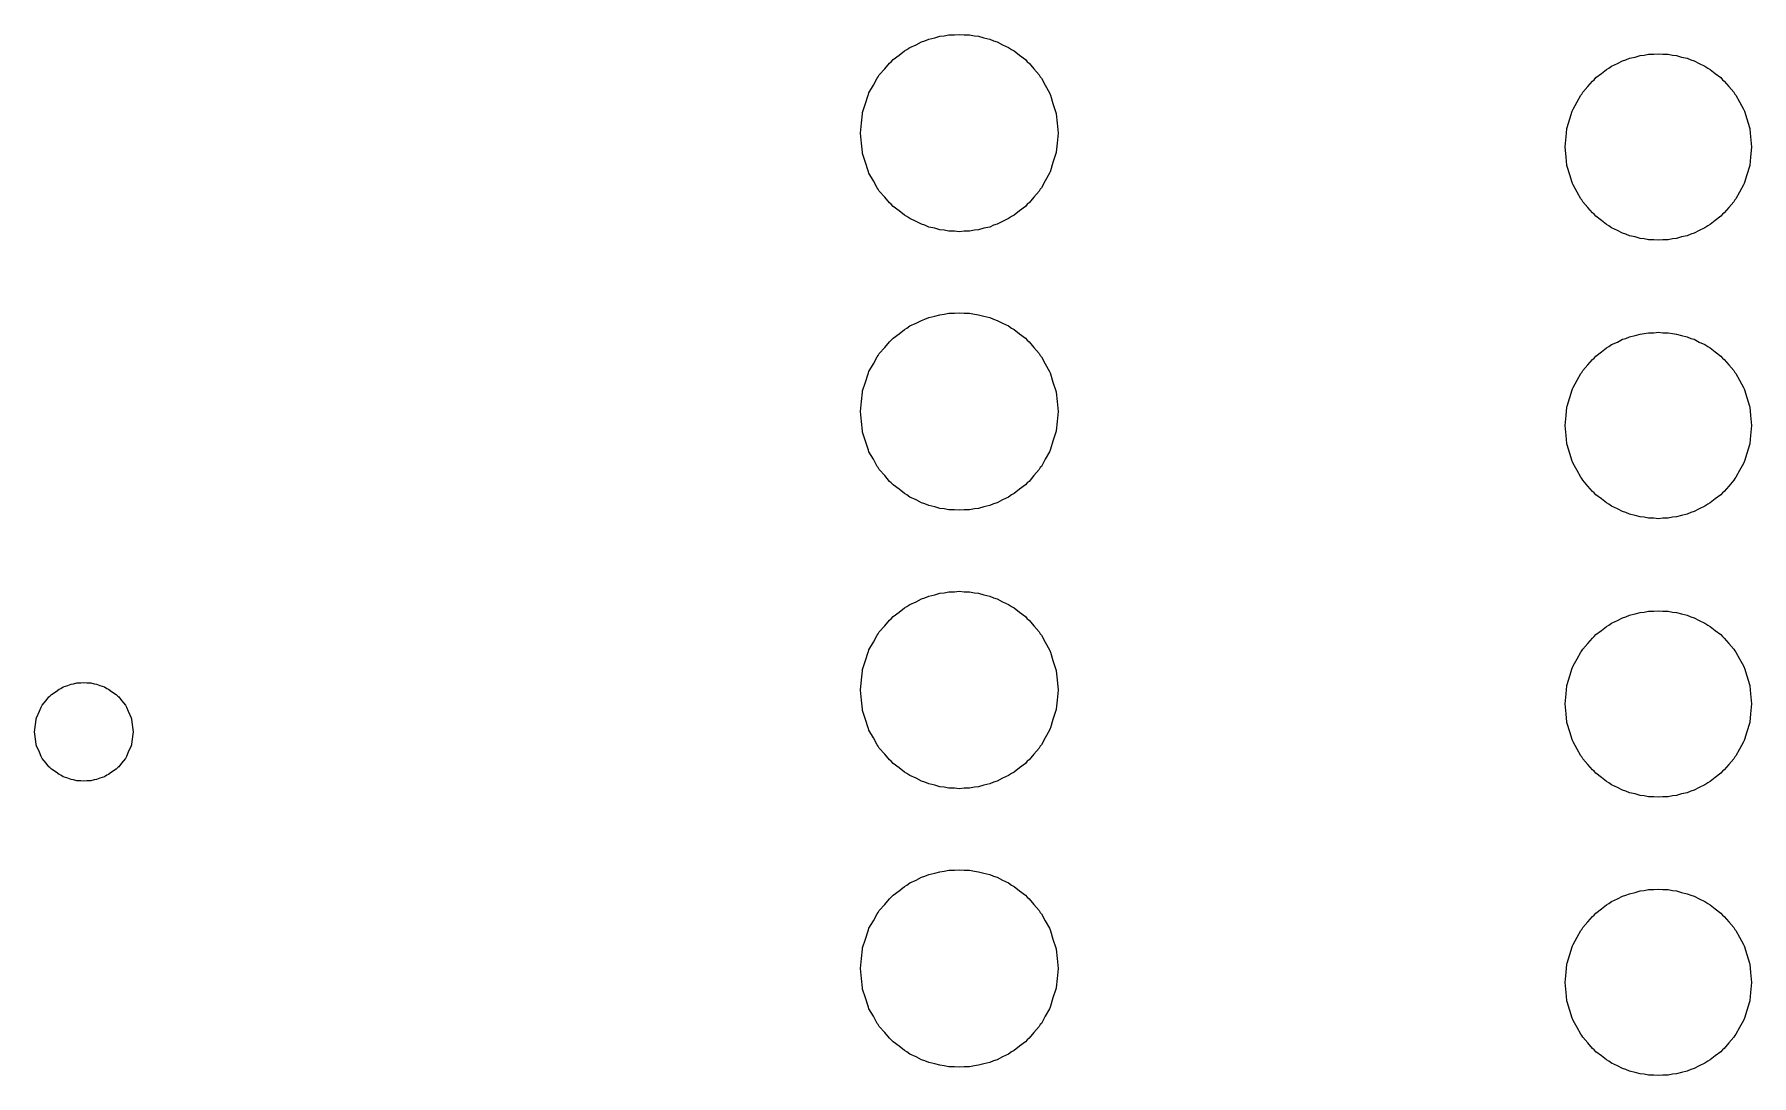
# Model space of a CAD drawing. Extents: x -3.86 to 1.02, y -1.6 to 1.02.
# Drawn here: x -3.338 to -2.721, y -0.333 to 0.04 of the extents above; entities that cross this region are included whole.
import ezdxf

# ---------------------------------------------------------------- set-up
doc = ezdxf.new("R2010")
doc.units = 0
doc.header["$MEASUREMENT"] = 0
doc.layers.add('BLACK', color=7, linetype='CONTINUOUS')

msp = doc.modelspace()

# ---------------------------------------------------------------- linework, layer by layer
at = {"layer": 'BLACK', "linetype": 'CONTINUOUS'}
for p, q in [((-3.02122, 0.03671), (-3.01927, 0.03775)), ((-3.01927, 0.03775), (-3.01805, 0.03812)), ((-3.01805, 0.03812), (-3.01667, 0.03874)), ((-3.01667, 0.03874), (-3.01451, 0.0392)), ((-3.01451, 0.0392), (-3.01262, 0.03977)), ((-3.01262, 0.03977), (-3.01112, 0.03992)), ((-3.01112, 0.03992), (-3.00942, 0.04028)), ((-3.00942, 0.04028), (-3.00744, 0.04028)), ((-3.00744, 0.04028), (-3.00571, 0.04045)), ((-3.00571, 0.04045), (-3.00398, 0.04028)), ((-3.00398, 0.04028), (-3.002, 0.04028)), ((-3.002, 0.04028), (-3.00029, 0.03992)), ((-3.00029, 0.03992), (-2.99879, 0.03977)), ((-2.99879, 0.03977), (-2.99691, 0.0392)), ((-2.99691, 0.0392), (-2.99475, 0.03874)), ((-2.99475, 0.03874), (-2.99336, 0.03812)), ((-2.99336, 0.03812), (-2.99214, 0.03775)), ((-2.99214, 0.03775), (-2.9902, 0.03671)), ((-3.03015, 0.03058), (-3.02944, 0.03136)), ((-3.02944, 0.03136), (-3.02728, 0.03293)), ((-3.02728, 0.03293), (-3.0254, 0.03447)), ((-3.0254, 0.03447), (-3.02448, 0.03497)), ((-3.02448, 0.03497), (-3.02344, 0.03572)), ((-3.02344, 0.03572), (-3.02122, 0.03671)), ((-2.9902, 0.03671), (-2.98797, 0.03572)), ((-2.98797, 0.03572), (-2.98694, 0.03497)), ((-2.98694, 0.03497), (-2.98601, 0.03447)), ((-2.98601, 0.03447), (-2.98413, 0.03293)), ((-2.98413, 0.03293), (-2.98197, 0.03136)), ((-2.98197, 0.03136), (-2.98127, 0.03058)), ((-2.76935, 0.02996), (-2.76754, 0.03093)), ((-2.76754, 0.03093), (-2.76639, 0.03128)), ((-2.76639, 0.03128), (-2.76508, 0.03186)), ((-2.76508, 0.03186), (-2.76302, 0.0323)), ((-2.76302, 0.0323), (-2.76126, 0.03284)), ((-2.76126, 0.03284), (-2.75985, 0.03298)), ((-2.75985, 0.03298), (-2.75823, 0.03332)), ((-2.75823, 0.03332), (-2.75635, 0.03332)), ((-2.75635, 0.03332), (-2.75472, 0.03348)), ((-2.75472, 0.03348), (-2.7531, 0.03332)), ((-2.7531, 0.03332), (-2.75122, 0.03332)), ((-2.75122, 0.03332), (-2.7496, 0.03298)), ((-2.7496, 0.03298), (-2.74819, 0.03284)), ((-2.74819, 0.03284), (-2.74643, 0.0323)), ((-2.74643, 0.0323), (-2.74437, 0.03186)), ((-2.74437, 0.03186), (-2.74306, 0.03128)), ((-2.74306, 0.03128), (-2.74191, 0.03093)), ((-2.74191, 0.03093), (-2.74009, 0.02996)), ((-3.03655, 0.02214), (-3.03518, 0.02469)), ((-3.03518, 0.02469), (-3.03481, 0.02514)), ((-3.03481, 0.02514), (-3.03441, 0.02585)), ((-3.03441, 0.02585), (-3.03246, 0.02801)), ((-3.03246, 0.02801), (-3.03077, 0.03007)), ((-3.03077, 0.03007), (-3.03015, 0.03058)), ((-2.98127, 0.03058), (-2.98064, 0.03007)), ((-2.98064, 0.03007), (-2.97895, 0.02801)), ((-2.97895, 0.02801), (-2.97701, 0.02585)), ((-2.97701, 0.02585), (-2.9766, 0.02514)), ((-2.9766, 0.02514), (-2.97623, 0.02469)), ((-2.97623, 0.02469), (-2.97487, 0.02214)), ((-2.77781, 0.02416), (-2.77714, 0.0249)), ((-2.77714, 0.0249), (-2.77508, 0.02639)), ((-2.77508, 0.02639), (-2.77332, 0.02784)), ((-2.77332, 0.02784), (-2.77246, 0.0283)), ((-2.77246, 0.0283), (-2.77148, 0.02902)), ((-2.77148, 0.02902), (-2.76935, 0.02996)), ((-2.74009, 0.02996), (-2.73797, 0.02902)), ((-2.73797, 0.02902), (-2.73699, 0.0283)), ((-2.73699, 0.0283), (-2.73612, 0.02784)), ((-2.73612, 0.02784), (-2.73437, 0.02639)), ((-2.73437, 0.02639), (-2.73231, 0.0249)), ((-2.73231, 0.0249), (-2.73164, 0.02416)), ((-3.03936, 0.01558), (-3.03846, 0.01857)), ((-3.03846, 0.01857), (-3.03829, 0.01887)), ((-3.03829, 0.01887), (-3.03811, 0.01943)), ((-3.03811, 0.01943), (-3.03655, 0.02214)), ((-2.97487, 0.02214), (-2.9733, 0.01943)), ((-2.9733, 0.01943), (-2.97312, 0.01887)), ((-2.97312, 0.01887), (-2.97296, 0.01857)), ((-2.97296, 0.01857), (-2.97205, 0.01558)), ((-2.78383, 0.01623), (-2.78256, 0.0186)), ((-2.78256, 0.0186), (-2.78222, 0.01902)), ((-2.78222, 0.01902), (-2.78183, 0.01969)), ((-2.78183, 0.01969), (-2.77998, 0.02175)), ((-2.77998, 0.02175), (-2.7784, 0.02367)), ((-2.7784, 0.02367), (-2.77781, 0.02416)), ((-2.73164, 0.02416), (-2.73105, 0.02367)), ((-2.73105, 0.02367), (-2.72947, 0.02175)), ((-2.72947, 0.02175), (-2.72762, 0.01969)), ((-2.72762, 0.01969), (-2.72723, 0.01902)), ((-2.72723, 0.01902), (-2.72689, 0.0186)), ((-2.72689, 0.0186), (-2.72562, 0.01623)), ((-3.04044, 0.01203), (-3.04041, 0.01238)), ((-3.04041, 0.01238), (-3.03936, 0.01558)), ((-2.97205, 0.01558), (-2.97101, 0.01238)), ((-2.97101, 0.01238), (-2.97097, 0.01203)), ((-2.78649, 0.01006), (-2.78566, 0.01281)), ((-2.78566, 0.01281), (-2.7855, 0.0131)), ((-2.7855, 0.0131), (-2.78533, 0.01363)), ((-2.78533, 0.01363), (-2.78383, 0.01623)), ((-2.72562, 0.01623), (-2.72412, 0.01363)), ((-2.72412, 0.01363), (-2.72394, 0.0131)), ((-2.72394, 0.0131), (-2.72379, 0.01281)), ((-2.72379, 0.01281), (-2.72296, 0.01006)), ((-3.04118, 0.005), (-3.0408, 0.0086)), ((-3.0408, 0.0086), (-3.04048, 0.01192)), ((-3.04048, 0.01192), (-3.04044, 0.01203)), ((-2.97097, 0.01203), (-2.97094, 0.01192)), ((-2.97094, 0.01192), (-2.97061, 0.0086)), ((-2.97061, 0.0086), (-2.97024, 0.005)), ((-2.78785, 0.00361), (-2.78756, 0.00653)), ((-2.78756, 0.00653), (-2.78753, 0.00663)), ((-2.78753, 0.00663), (-2.7875, 0.00697)), ((-2.7875, 0.00697), (-2.78649, 0.01006)), ((-2.72296, 0.01006), (-2.72195, 0.00697)), ((-2.72195, 0.00697), (-2.72192, 0.00663)), ((-2.72192, 0.00663), (-2.72189, 0.00653)), ((-2.72189, 0.00653), (-2.7216, 0.0036)), ((-3.0408, 0.0014), (-3.04118, 0.005)), ((-3.04048, -0.00192), (-3.0408, 0.0014)), ((-2.97061, 0.0014), (-2.97094, -0.00192)), ((-2.97024, 0.005), (-2.97061, 0.0014)), ((-2.78823, 0), (-2.78785, 0.00361)), ((-2.78785, -0.00361), (-2.78823, 0)), ((-2.7216, 0.0036), (-2.72122, 0)), ((-2.72122, 0), (-2.7216, -0.0036)), ((-3.04044, -0.00203), (-3.04048, -0.00192)), ((-3.04041, -0.00238), (-3.04044, -0.00203)), ((-3.03936, -0.00558), (-3.04041, -0.00238)), ((-3.03846, -0.00857), (-3.03936, -0.00558)), ((-2.97205, -0.00558), (-2.97296, -0.00857)), ((-2.97101, -0.00238), (-2.97205, -0.00558)), ((-2.97097, -0.00203), (-2.97101, -0.00238)), ((-2.97094, -0.00192), (-2.97097, -0.00203)), ((-2.78756, -0.00653), (-2.78785, -0.00361)), ((-2.7216, -0.0036), (-2.72189, -0.00653)), ((-3.03829, -0.00887), (-3.03846, -0.00857)), ((-3.03811, -0.00943), (-3.03829, -0.00887)), ((-3.03655, -0.01214), (-3.03811, -0.00943)), ((-3.03518, -0.01469), (-3.03655, -0.01214)), ((-2.97487, -0.01214), (-2.97623, -0.01469)), ((-2.9733, -0.00943), (-2.97487, -0.01214)), ((-2.97312, -0.00887), (-2.9733, -0.00943)), ((-2.97296, -0.00857), (-2.97312, -0.00887)), ((-2.78753, -0.00663), (-2.78756, -0.00653)), ((-2.7875, -0.00697), (-2.78753, -0.00663)), ((-2.78649, -0.01006), (-2.7875, -0.00697)), ((-2.78566, -0.01281), (-2.78649, -0.01006)), ((-2.72296, -0.01006), (-2.72379, -0.01281)), ((-2.72195, -0.00697), (-2.72296, -0.01006)), ((-2.72192, -0.00663), (-2.72195, -0.00697)), ((-2.72189, -0.00653), (-2.72192, -0.00663)), ((-3.03481, -0.01514), (-3.03518, -0.01469)), ((-3.03441, -0.01585), (-3.03481, -0.01514)), ((-3.03246, -0.01801), (-3.03441, -0.01585)), ((-3.03077, -0.02007), (-3.03246, -0.01801)), ((-2.97895, -0.01801), (-2.98064, -0.02007)), ((-2.97701, -0.01585), (-2.97895, -0.01801)), ((-2.9766, -0.01514), (-2.97701, -0.01585)), ((-2.97623, -0.01469), (-2.9766, -0.01514)), ((-2.7855, -0.0131), (-2.78566, -0.01281)), ((-2.78533, -0.01363), (-2.7855, -0.0131)), ((-2.78383, -0.01623), (-2.78533, -0.01363)), ((-2.78256, -0.0186), (-2.78383, -0.01623)), ((-2.72562, -0.01623), (-2.72689, -0.0186)), ((-2.72412, -0.01363), (-2.72562, -0.01623)), ((-2.72394, -0.0131), (-2.72412, -0.01363)), ((-2.72379, -0.01281), (-2.72394, -0.0131)), ((-3.03015, -0.02058), (-3.03077, -0.02007)), ((-3.02944, -0.02136), (-3.03015, -0.02058)), ((-3.02728, -0.02293), (-3.02944, -0.02136)), ((-3.0254, -0.02447), (-3.02728, -0.02293)), ((-3.02448, -0.02497), (-3.0254, -0.02447)), ((-2.98601, -0.02447), (-2.98694, -0.02497)), ((-2.98413, -0.02293), (-2.98601, -0.02447)), ((-2.98197, -0.02136), (-2.98413, -0.02293)), ((-2.98127, -0.02058), (-2.98197, -0.02136)), ((-2.98064, -0.02007), (-2.98127, -0.02058)), ((-2.78222, -0.01902), (-2.78256, -0.0186)), ((-2.78183, -0.01969), (-2.78222, -0.01902)), ((-2.77998, -0.02175), (-2.78183, -0.01969)), ((-2.7784, -0.02367), (-2.77998, -0.02175)), ((-2.77781, -0.02416), (-2.7784, -0.02367)), ((-2.77714, -0.0249), (-2.77781, -0.02416)), ((-2.73164, -0.02416), (-2.73231, -0.0249)), ((-2.73105, -0.02367), (-2.73164, -0.02416)), ((-2.72947, -0.02175), (-2.73105, -0.02367)), ((-2.72762, -0.01969), (-2.72947, -0.02175)), ((-2.72723, -0.01902), (-2.72762, -0.01969)), ((-2.72689, -0.0186), (-2.72723, -0.01902)), ((-3.02344, -0.02572), (-3.02448, -0.02497)), ((-3.02122, -0.02671), (-3.02344, -0.02572)), ((-3.01927, -0.02775), (-3.02122, -0.02671)), ((-3.01805, -0.02812), (-3.01927, -0.02775)), ((-3.01667, -0.02874), (-3.01805, -0.02812)), ((-3.01451, -0.0292), (-3.01667, -0.02874)), ((-3.01262, -0.02977), (-3.01451, -0.0292)), ((-3.01112, -0.02992), (-3.01262, -0.02977)), ((-3.00942, -0.03028), (-3.01112, -0.02992)), ((-3.00744, -0.03028), (-3.00942, -0.03028)), ((-3.00571, -0.03045), (-3.00744, -0.03028)), ((-3.00398, -0.03028), (-3.00571, -0.03045)), ((-3.002, -0.03028), (-3.00398, -0.03028)), ((-3.00029, -0.02992), (-3.002, -0.03028)), ((-2.99879, -0.02977), (-3.00029, -0.02992)), ((-2.99691, -0.0292), (-2.99879, -0.02977)), ((-2.99475, -0.02874), (-2.99691, -0.0292)), ((-2.99336, -0.02812), (-2.99475, -0.02874)), ((-2.99214, -0.02775), (-2.99336, -0.02812)), ((-2.9902, -0.02671), (-2.99214, -0.02775)), ((-2.98797, -0.02572), (-2.9902, -0.02671)), ((-2.98694, -0.02497), (-2.98797, -0.02572)), ((-2.77508, -0.02639), (-2.77714, -0.0249)), ((-2.77332, -0.02784), (-2.77508, -0.02639)), ((-2.77246, -0.0283), (-2.77332, -0.02784)), ((-2.77148, -0.02902), (-2.77246, -0.0283)), ((-2.76935, -0.02996), (-2.77148, -0.02902)), ((-2.76754, -0.03093), (-2.76935, -0.02996)), ((-2.74009, -0.02996), (-2.74191, -0.03093)), ((-2.73797, -0.02902), (-2.74009, -0.02996)), ((-2.73699, -0.0283), (-2.73797, -0.02902)), ((-2.73612, -0.02784), (-2.73699, -0.0283)), ((-2.73437, -0.02639), (-2.73612, -0.02784)), ((-2.73231, -0.0249), (-2.73437, -0.02639)), ((-2.76639, -0.03128), (-2.76754, -0.03093)), ((-2.76508, -0.03186), (-2.76639, -0.03128)), ((-2.76302, -0.0323), (-2.76508, -0.03186)), ((-2.76126, -0.03284), (-2.76302, -0.0323)), ((-2.75985, -0.03298), (-2.76126, -0.03284)), ((-2.75823, -0.03332), (-2.75985, -0.03298)), ((-2.75635, -0.03332), (-2.75823, -0.03332)), ((-2.75472, -0.03348), (-2.75635, -0.03332)), ((-2.7531, -0.03332), (-2.75472, -0.03348)), ((-2.75122, -0.03332), (-2.7531, -0.03332)), ((-2.7496, -0.03298), (-2.75122, -0.03332)), ((-2.74819, -0.03284), (-2.7496, -0.03298)), ((-2.74643, -0.0323), (-2.74819, -0.03284)), ((-2.74437, -0.03186), (-2.74643, -0.0323)), ((-2.74306, -0.03128), (-2.74437, -0.03186)), ((-2.74191, -0.03093), (-2.74306, -0.03128)), ((-3.01805, -0.06188), (-3.01667, -0.06126)), ((-3.01667, -0.06126), (-3.01451, -0.0608)), ((-3.01451, -0.0608), (-3.01262, -0.06023)), ((-3.01262, -0.06023), (-3.01112, -0.06008)), ((-3.01112, -0.06008), (-3.00942, -0.05972)), ((-3.00942, -0.05972), (-3.00744, -0.05972)), ((-3.00744, -0.05972), (-3.00571, -0.05955)), ((-3.00571, -0.05955), (-3.00398, -0.05972)), ((-3.00398, -0.05972), (-3.002, -0.05972)), ((-3.002, -0.05972), (-3.00029, -0.06008)), ((-3.00029, -0.06008), (-2.99879, -0.06023)), ((-2.99879, -0.06023), (-2.99691, -0.0608)), ((-2.99691, -0.0608), (-2.99475, -0.06126)), ((-2.99475, -0.06126), (-2.99336, -0.06188)), ((-3.02944, -0.06864), (-3.02728, -0.06707)), ((-3.02728, -0.06707), (-3.0254, -0.06553)), ((-3.0254, -0.06553), (-3.02448, -0.06503)), ((-3.02448, -0.06503), (-3.02344, -0.06428)), ((-3.02344, -0.06428), (-3.02122, -0.06329)), ((-3.02122, -0.06329), (-3.01927, -0.06225)), ((-3.01927, -0.06225), (-3.01805, -0.06188)), ((-2.99336, -0.06188), (-2.99214, -0.06225)), ((-2.99214, -0.06225), (-2.9902, -0.06329)), ((-2.9902, -0.06329), (-2.98797, -0.06428)), ((-2.98797, -0.06428), (-2.98694, -0.06503)), ((-2.98694, -0.06503), (-2.98601, -0.06553)), ((-2.98601, -0.06553), (-2.98413, -0.06707)), ((-2.98413, -0.06707), (-2.98197, -0.06864)), ((-2.76508, -0.06814), (-2.76302, -0.0677)), ((-2.76302, -0.0677), (-2.76126, -0.06716)), ((-2.76126, -0.06716), (-2.75985, -0.06702)), ((-2.75985, -0.06702), (-2.75823, -0.06668)), ((-2.75823, -0.06668), (-2.75635, -0.06668)), ((-2.75635, -0.06668), (-2.75472, -0.06652)), ((-2.75472, -0.06652), (-2.7531, -0.06668)), ((-2.7531, -0.06668), (-2.75122, -0.06668)), ((-2.75122, -0.06668), (-2.7496, -0.06702)), ((-2.7496, -0.06702), (-2.74819, -0.06716)), ((-2.74819, -0.06716), (-2.74643, -0.0677)), ((-2.74643, -0.0677), (-2.74437, -0.06814)), ((-3.03441, -0.07415), (-3.03246, -0.07199)), ((-3.03246, -0.07199), (-3.03077, -0.06993)), ((-3.03077, -0.06993), (-3.03015, -0.06942)), ((-3.03015, -0.06942), (-3.02944, -0.06864)), ((-2.98197, -0.06864), (-2.98127, -0.06942)), ((-2.98127, -0.06942), (-2.98064, -0.06993)), ((-2.98064, -0.06993), (-2.97895, -0.07199)), ((-2.97895, -0.07199), (-2.97701, -0.07415)), ((-2.77714, -0.0751), (-2.77508, -0.07361)), ((-2.77508, -0.07361), (-2.77332, -0.07216)), ((-2.77332, -0.07216), (-2.77246, -0.0717)), ((-2.77246, -0.0717), (-2.77148, -0.07098)), ((-2.77148, -0.07098), (-2.76935, -0.07004)), ((-2.76935, -0.07004), (-2.76754, -0.06907)), ((-2.76754, -0.06907), (-2.76639, -0.06872)), ((-2.76639, -0.06872), (-2.76508, -0.06814)), ((-2.74437, -0.06814), (-2.74306, -0.06872)), ((-2.74306, -0.06872), (-2.74191, -0.06907)), ((-2.74191, -0.06907), (-2.74009, -0.07004)), ((-2.74009, -0.07004), (-2.73797, -0.07098)), ((-2.73797, -0.07098), (-2.73699, -0.0717)), ((-2.73699, -0.0717), (-2.73612, -0.07216)), ((-2.73612, -0.07216), (-2.73436, -0.07361)), ((-2.73436, -0.07361), (-2.73231, -0.0751)), ((-3.03811, -0.08057), (-3.03655, -0.07786)), ((-3.03655, -0.07786), (-3.03518, -0.07531)), ((-3.03518, -0.07531), (-3.03481, -0.07486)), ((-3.03481, -0.07486), (-3.03441, -0.07415)), ((-2.97701, -0.07415), (-2.9766, -0.07486)), ((-2.9766, -0.07486), (-2.97623, -0.07531)), ((-2.97623, -0.07531), (-2.97487, -0.07786)), ((-2.97487, -0.07786), (-2.9733, -0.08057)), ((-2.78183, -0.08031), (-2.77998, -0.07825)), ((-2.77998, -0.07825), (-2.7784, -0.07633)), ((-2.7784, -0.07633), (-2.77781, -0.07584)), ((-2.77781, -0.07584), (-2.77714, -0.0751)), ((-2.73231, -0.0751), (-2.73164, -0.07584)), ((-2.73164, -0.07584), (-2.73105, -0.07633)), ((-2.73105, -0.07633), (-2.72947, -0.07825)), ((-2.72947, -0.07825), (-2.72762, -0.08031)), ((-3.04041, -0.08762), (-3.03936, -0.08442)), ((-3.03936, -0.08442), (-3.03846, -0.08143)), ((-3.03846, -0.08143), (-3.03829, -0.08113)), ((-3.03829, -0.08113), (-3.03811, -0.08057)), ((-2.9733, -0.08057), (-2.97312, -0.08113)), ((-2.97312, -0.08113), (-2.97296, -0.08143)), ((-2.97296, -0.08143), (-2.97205, -0.08442)), ((-2.97205, -0.08442), (-2.97101, -0.08762)), ((-2.78533, -0.08637), (-2.78383, -0.08377)), ((-2.78383, -0.08377), (-2.78256, -0.0814)), ((-2.78256, -0.0814), (-2.78222, -0.08098)), ((-2.78222, -0.08098), (-2.78183, -0.08031)), ((-2.72762, -0.08031), (-2.72723, -0.08098)), ((-2.72723, -0.08098), (-2.72689, -0.0814)), ((-2.72689, -0.0814), (-2.72562, -0.08377)), ((-2.72562, -0.08377), (-2.72412, -0.08637)), ((-3.04118, -0.095), (-3.0408, -0.0914)), ((-3.0408, -0.0914), (-3.04048, -0.08808)), ((-3.04048, -0.08808), (-3.04044, -0.08797)), ((-3.04044, -0.08797), (-3.04041, -0.08762)), ((-2.97101, -0.08762), (-2.97097, -0.08797)), ((-2.97097, -0.08797), (-2.97094, -0.08808)), ((-2.97094, -0.08808), (-2.97061, -0.0914)), ((-2.97061, -0.0914), (-2.97024, -0.095)), ((-2.7875, -0.09303), (-2.78649, -0.08994)), ((-2.78649, -0.08994), (-2.78566, -0.08719)), ((-2.78566, -0.08719), (-2.7855, -0.0869)), ((-2.7855, -0.0869), (-2.78533, -0.08637)), ((-2.72412, -0.08637), (-2.72394, -0.0869)), ((-2.72394, -0.0869), (-2.72379, -0.08719)), ((-2.72379, -0.08719), (-2.72296, -0.08994)), ((-2.72296, -0.08994), (-2.72195, -0.09303)), ((-3.0408, -0.0986), (-3.04118, -0.095)), ((-3.04048, -0.10192), (-3.0408, -0.0986)), ((-2.97061, -0.0986), (-2.97094, -0.10192)), ((-2.97024, -0.095), (-2.97061, -0.0986)), ((-2.78823, -0.1), (-2.78785, -0.09639)), ((-2.78785, -0.09639), (-2.78756, -0.09347)), ((-2.78756, -0.09347), (-2.78753, -0.09337)), ((-2.78753, -0.09337), (-2.7875, -0.09303)), ((-2.72195, -0.09303), (-2.72192, -0.09337)), ((-2.72192, -0.09337), (-2.72189, -0.09347)), ((-2.72189, -0.09347), (-2.7216, -0.0964)), ((-2.7216, -0.0964), (-2.72122, -0.1)), ((-3.04044, -0.10203), (-3.04048, -0.10192)), ((-3.04041, -0.10237), (-3.04044, -0.10203)), ((-3.03936, -0.10558), (-3.04041, -0.10237)), ((-2.97101, -0.10237), (-2.97205, -0.10558)), ((-2.97097, -0.10203), (-2.97101, -0.10237)), ((-2.97094, -0.10192), (-2.97097, -0.10203)), ((-2.78785, -0.10361), (-2.78823, -0.1)), ((-2.78756, -0.10653), (-2.78785, -0.10361)), ((-2.7216, -0.1036), (-2.72189, -0.10653)), ((-2.72122, -0.1), (-2.7216, -0.1036)), ((-3.03846, -0.10857), (-3.03936, -0.10558)), ((-3.03829, -0.10887), (-3.03846, -0.10857)), ((-3.03811, -0.10943), (-3.03829, -0.10887)), ((-3.03655, -0.11214), (-3.03811, -0.10943)), ((-2.9733, -0.10943), (-2.97487, -0.11214)), ((-2.97312, -0.10887), (-2.9733, -0.10943)), ((-2.97296, -0.10857), (-2.97312, -0.10887)), ((-2.97205, -0.10558), (-2.97296, -0.10857)), ((-2.78753, -0.10663), (-2.78756, -0.10653)), ((-2.7875, -0.10697), (-2.78753, -0.10663)), ((-2.78649, -0.11006), (-2.7875, -0.10697)), ((-2.78566, -0.11281), (-2.78649, -0.11006)), ((-2.72296, -0.11006), (-2.72379, -0.11281)), ((-2.72195, -0.10697), (-2.72296, -0.11006)), ((-2.72192, -0.10663), (-2.72195, -0.10697)), ((-2.72189, -0.10653), (-2.72192, -0.10663)), ((-3.03518, -0.11469), (-3.03655, -0.11214)), ((-3.03481, -0.11514), (-3.03518, -0.11469)), ((-3.03441, -0.11585), (-3.03481, -0.11514)), ((-3.03246, -0.11801), (-3.03441, -0.11585)), ((-2.97701, -0.11585), (-2.97895, -0.11801)), ((-2.9766, -0.11514), (-2.97701, -0.11585)), ((-2.97623, -0.11469), (-2.9766, -0.11514)), ((-2.97487, -0.11214), (-2.97623, -0.11469)), ((-2.7855, -0.1131), (-2.78566, -0.11281)), ((-2.78533, -0.11363), (-2.7855, -0.1131)), ((-2.78383, -0.11623), (-2.78533, -0.11363)), ((-2.78256, -0.1186), (-2.78383, -0.11623)), ((-2.72562, -0.11623), (-2.72689, -0.1186)), ((-2.72412, -0.11363), (-2.72562, -0.11623)), ((-2.72394, -0.1131), (-2.72412, -0.11363)), ((-2.72379, -0.11281), (-2.72394, -0.1131)), ((-3.03077, -0.12007), (-3.03246, -0.11801)), ((-3.03015, -0.12058), (-3.03077, -0.12007)), ((-3.02944, -0.12136), (-3.03015, -0.12058)), ((-3.02728, -0.12293), (-3.02944, -0.12136)), ((-3.0254, -0.12447), (-3.02728, -0.12293)), ((-2.98413, -0.12293), (-2.98601, -0.12447)), ((-2.98197, -0.12136), (-2.98413, -0.12293)), ((-2.98127, -0.12058), (-2.98197, -0.12136)), ((-2.98064, -0.12007), (-2.98127, -0.12058)), ((-2.97895, -0.11801), (-2.98064, -0.12007)), ((-2.78222, -0.11902), (-2.78256, -0.1186)), ((-2.78183, -0.11969), (-2.78222, -0.11902)), ((-2.77998, -0.12175), (-2.78183, -0.11969)), ((-2.7784, -0.12367), (-2.77998, -0.12175)), ((-2.72947, -0.12175), (-2.73105, -0.12367)), ((-2.72762, -0.11969), (-2.72947, -0.12175)), ((-2.72723, -0.11902), (-2.72762, -0.11969)), ((-2.72689, -0.1186), (-2.72723, -0.11902)), ((-3.02448, -0.12497), (-3.0254, -0.12447)), ((-3.02344, -0.12572), (-3.02448, -0.12497)), ((-3.02122, -0.12671), (-3.02344, -0.12572)), ((-3.01927, -0.12775), (-3.02122, -0.12671)), ((-3.01805, -0.12812), (-3.01927, -0.12775)), ((-3.01667, -0.12874), (-3.01805, -0.12812)), ((-3.01451, -0.1292), (-3.01667, -0.12874)), ((-3.01262, -0.12977), (-3.01451, -0.1292)), ((-2.99691, -0.1292), (-2.99879, -0.12977)), ((-2.99475, -0.12874), (-2.99691, -0.1292)), ((-2.99336, -0.12812), (-2.99475, -0.12874)), ((-2.99214, -0.12775), (-2.99336, -0.12812)), ((-2.9902, -0.12671), (-2.99214, -0.12775)), ((-2.98797, -0.12572), (-2.9902, -0.12671)), ((-2.98694, -0.12497), (-2.98797, -0.12572)), ((-2.98601, -0.12447), (-2.98694, -0.12497)), ((-2.77781, -0.12416), (-2.7784, -0.12367)), ((-2.77714, -0.1249), (-2.77781, -0.12416)), ((-2.77508, -0.1264), (-2.77714, -0.1249)), ((-2.77332, -0.12784), (-2.77508, -0.1264)), ((-2.77246, -0.1283), (-2.77332, -0.12784)), ((-2.77148, -0.12901), (-2.77246, -0.1283)), ((-2.76935, -0.12996), (-2.77148, -0.12901)), ((-2.73797, -0.12901), (-2.74009, -0.12996)), ((-2.73699, -0.1283), (-2.73797, -0.12901)), ((-2.73612, -0.12784), (-2.73699, -0.1283)), ((-2.73437, -0.12639), (-2.73612, -0.12784)), ((-2.73231, -0.1249), (-2.73437, -0.12639)), ((-2.73164, -0.12416), (-2.73231, -0.1249)), ((-2.73105, -0.12367), (-2.73164, -0.12416)), ((-3.01112, -0.12992), (-3.01262, -0.12977)), ((-3.00942, -0.13028), (-3.01112, -0.12992)), ((-3.00744, -0.13028), (-3.00942, -0.13028)), ((-3.00571, -0.13045), (-3.00744, -0.13028)), ((-3.00398, -0.13028), (-3.00571, -0.13045)), ((-3.002, -0.13028), (-3.00398, -0.13028)), ((-3.00029, -0.12992), (-3.002, -0.13028)), ((-2.99879, -0.12977), (-3.00029, -0.12992)), ((-2.76754, -0.13093), (-2.76935, -0.12996)), ((-2.76639, -0.13128), (-2.76754, -0.13093)), ((-2.76508, -0.13186), (-2.76639, -0.13128)), ((-2.76302, -0.1323), (-2.76508, -0.13186)), ((-2.76126, -0.13284), (-2.76302, -0.1323)), ((-2.75985, -0.13298), (-2.76126, -0.13284)), ((-2.75823, -0.13332), (-2.75985, -0.13298)), ((-2.75635, -0.13332), (-2.75823, -0.13332)), ((-2.75472, -0.13348), (-2.75635, -0.13332)), ((-2.7531, -0.13332), (-2.75472, -0.13348)), ((-2.75122, -0.13332), (-2.7531, -0.13332)), ((-2.7496, -0.13298), (-2.75122, -0.13332)), ((-2.74819, -0.13284), (-2.7496, -0.13298)), ((-2.74643, -0.1323), (-2.74819, -0.13284)), ((-2.74437, -0.13186), (-2.74643, -0.1323)), ((-2.74306, -0.13128), (-2.74437, -0.13186)), ((-2.74191, -0.13093), (-2.74306, -0.13128)), ((-2.74009, -0.12996), (-2.74191, -0.13093)), ((-3.01451, -0.16081), (-3.01262, -0.16023)), ((-3.01262, -0.16023), (-3.01112, -0.16009)), ((-3.01112, -0.16009), (-3.00942, -0.15972)), ((-3.00942, -0.15972), (-3.00744, -0.15972)), ((-3.00744, -0.15972), (-3.00571, -0.15955)), ((-3.00571, -0.15955), (-3.00398, -0.15972)), ((-3.00398, -0.15972), (-3.002, -0.15972)), ((-3.002, -0.15972), (-3.00029, -0.16009)), ((-3.00029, -0.16009), (-2.99879, -0.16023)), ((-2.99879, -0.16023), (-2.99691, -0.16081)), ((-3.02728, -0.16707), (-3.0254, -0.16553)), ((-3.0254, -0.16553), (-3.02448, -0.16503)), ((-3.02448, -0.16503), (-3.02344, -0.16428)), ((-3.02344, -0.16428), (-3.02122, -0.16329)), ((-3.02122, -0.16329), (-3.01927, -0.16225)), ((-3.01927, -0.16225), (-3.01805, -0.16188)), ((-3.01805, -0.16188), (-3.01667, -0.16126)), ((-3.01667, -0.16126), (-3.01451, -0.16081)), ((-2.99691, -0.16081), (-2.99475, -0.16126)), ((-2.99475, -0.16126), (-2.99336, -0.16188)), ((-2.99336, -0.16188), (-2.99214, -0.16225)), ((-2.99214, -0.16225), (-2.9902, -0.16329)), ((-2.9902, -0.16329), (-2.98797, -0.16428)), ((-2.98797, -0.16428), (-2.98694, -0.16503)), ((-2.98694, -0.16503), (-2.98601, -0.16553)), ((-2.98601, -0.16553), (-2.98413, -0.16707)), ((-3.03441, -0.17415), (-3.03246, -0.17199)), ((-3.03246, -0.17199), (-3.03077, -0.16993)), ((-3.03077, -0.16993), (-3.03015, -0.16942)), ((-3.03015, -0.16942), (-3.02944, -0.16864)), ((-3.02944, -0.16864), (-3.02728, -0.16707)), ((-2.98413, -0.16707), (-2.98197, -0.16864)), ((-2.98197, -0.16864), (-2.98127, -0.16942)), ((-2.98127, -0.16942), (-2.98064, -0.16993)), ((-2.98064, -0.16993), (-2.97895, -0.17199)), ((-2.97895, -0.17199), (-2.97701, -0.17415)), ((-2.77508, -0.17361), (-2.77332, -0.17216)), ((-2.77332, -0.17216), (-2.77246, -0.1717)), ((-2.77246, -0.1717), (-2.77148, -0.17098)), ((-2.77148, -0.17098), (-2.76935, -0.17004)), ((-2.76935, -0.17004), (-2.76754, -0.16907)), ((-2.76754, -0.16907), (-2.76639, -0.16872)), ((-2.76639, -0.16872), (-2.76508, -0.16814)), ((-2.76508, -0.16814), (-2.76302, -0.1677)), ((-2.76302, -0.1677), (-2.76126, -0.16716)), ((-2.76126, -0.16716), (-2.75985, -0.16703)), ((-2.75985, -0.16703), (-2.75823, -0.16668)), ((-2.75823, -0.16668), (-2.75635, -0.16668)), ((-2.75635, -0.16668), (-2.75472, -0.16652)), ((-2.75472, -0.16652), (-2.7531, -0.16668)), ((-2.7531, -0.16668), (-2.75122, -0.16668)), ((-2.75122, -0.16668), (-2.7496, -0.16703)), ((-2.7496, -0.16703), (-2.74819, -0.16716)), ((-2.74819, -0.16716), (-2.74643, -0.1677)), ((-2.74643, -0.1677), (-2.74437, -0.16814)), ((-2.74437, -0.16814), (-2.74306, -0.16872)), ((-2.74306, -0.16872), (-2.74191, -0.16907)), ((-2.74191, -0.16907), (-2.74009, -0.17004)), ((-2.74009, -0.17004), (-2.73797, -0.17098)), ((-2.73797, -0.17098), (-2.73699, -0.1717)), ((-2.73699, -0.1717), (-2.73612, -0.17216)), ((-2.73612, -0.17216), (-2.73436, -0.17361)), ((-3.03811, -0.18057), (-3.03655, -0.17786)), ((-3.03655, -0.17786), (-3.03518, -0.17531)), ((-3.03518, -0.17531), (-3.03481, -0.17486)), ((-3.03481, -0.17486), (-3.03441, -0.17415)), ((-2.97701, -0.17415), (-2.9766, -0.17486)), ((-2.9766, -0.17486), (-2.97623, -0.17531)), ((-2.97623, -0.17531), (-2.97487, -0.17786)), ((-2.97487, -0.17786), (-2.9733, -0.18057)), ((-2.78183, -0.18031), (-2.77998, -0.17825)), ((-2.77998, -0.17825), (-2.7784, -0.17633)), ((-2.7784, -0.17633), (-2.77781, -0.17584)), ((-2.77781, -0.17584), (-2.77714, -0.1751)), ((-2.77714, -0.1751), (-2.77508, -0.17361)), ((-2.73436, -0.17361), (-2.73231, -0.1751)), ((-2.73231, -0.1751), (-2.73164, -0.17584)), ((-2.73164, -0.17584), (-2.73105, -0.17633)), ((-2.73105, -0.17633), (-2.72947, -0.17825)), ((-2.72947, -0.17825), (-2.72762, -0.18031)), ((-3.04041, -0.18762), (-3.03936, -0.18442)), ((-3.03936, -0.18442), (-3.03846, -0.18143)), ((-3.03846, -0.18143), (-3.03829, -0.18113)), ((-3.03829, -0.18113), (-3.03811, -0.18057)), ((-2.9733, -0.18057), (-2.97312, -0.18113)), ((-2.97312, -0.18113), (-2.97296, -0.18143)), ((-2.97296, -0.18143), (-2.97205, -0.18442)), ((-2.97205, -0.18442), (-2.97101, -0.18762)), ((-2.78533, -0.18637), (-2.78383, -0.18377)), ((-2.78383, -0.18377), (-2.78256, -0.1814)), ((-2.78256, -0.1814), (-2.78222, -0.18098)), ((-2.78222, -0.18098), (-2.78183, -0.18031)), ((-2.72762, -0.18031), (-2.72723, -0.18098)), ((-2.72723, -0.18098), (-2.72689, -0.1814)), ((-2.72689, -0.1814), (-2.72562, -0.18377)), ((-2.72562, -0.18377), (-2.72412, -0.18637)), ((-3.0408, -0.1914), (-3.04048, -0.18808)), ((-3.04048, -0.18808), (-3.04044, -0.18797)), ((-3.04044, -0.18797), (-3.04041, -0.18762)), ((-2.97101, -0.18762), (-2.97097, -0.18797)), ((-2.97097, -0.18797), (-2.97094, -0.18808)), ((-2.97094, -0.18808), (-2.97061, -0.1914)), ((-2.7875, -0.19303), (-2.78649, -0.18994)), ((-2.78649, -0.18994), (-2.78566, -0.18719)), ((-2.78566, -0.18719), (-2.7855, -0.1869)), ((-2.7855, -0.1869), (-2.78533, -0.18637)), ((-2.72412, -0.18637), (-2.72394, -0.1869)), ((-2.72394, -0.1869), (-2.72379, -0.18719)), ((-2.72379, -0.18719), (-2.72296, -0.18994)), ((-2.72296, -0.18994), (-2.72195, -0.19303)), ((-3.33253, -0.19748), (-3.33216, -0.19719)), ((-3.33216, -0.19719), (-3.33163, -0.19658)), ((-3.33163, -0.19658), (-3.32998, -0.19552)), ((-3.32998, -0.19552), (-3.32886, -0.19466)), ((-3.32886, -0.19466), (-3.32824, -0.1944)), ((-3.32824, -0.1944), (-3.32738, -0.19385)), ((-3.32738, -0.19385), (-3.32574, -0.19337)), ((-3.32574, -0.19337), (-3.32458, -0.19289)), ((-3.32458, -0.19289), (-3.32373, -0.19278)), ((-3.32373, -0.19278), (-3.32253, -0.19243)), ((-3.32253, -0.19243), (-3.32105, -0.19243)), ((-3.32105, -0.19243), (-3.32, -0.19229)), ((-3.32, -0.19229), (-3.31895, -0.19243)), ((-3.31895, -0.19243), (-3.31747, -0.19243)), ((-3.31747, -0.19243), (-3.31627, -0.19278)), ((-3.31627, -0.19278), (-3.31542, -0.19289)), ((-3.31542, -0.19289), (-3.31426, -0.19337)), ((-3.31426, -0.19337), (-3.31262, -0.19385)), ((-3.31262, -0.19385), (-3.31176, -0.1944)), ((-3.31176, -0.1944), (-3.31114, -0.19466)), ((-3.31114, -0.19466), (-3.31002, -0.19553)), ((-3.31002, -0.19553), (-3.30837, -0.19658)), ((-3.30837, -0.19658), (-3.30784, -0.19719)), ((-3.30784, -0.19719), (-3.30747, -0.19748)), ((-3.04118, -0.195), (-3.0408, -0.1914)), ((-3.0408, -0.1986), (-3.04118, -0.195)), ((-2.97061, -0.1914), (-2.97024, -0.195)), ((-2.97024, -0.195), (-2.97061, -0.1986)), ((-2.78823, -0.2), (-2.78785, -0.19639)), ((-2.78785, -0.19639), (-2.78756, -0.19347)), ((-2.78756, -0.19347), (-2.78753, -0.19337)), ((-2.78753, -0.19337), (-2.7875, -0.19303)), ((-2.72195, -0.19303), (-2.72192, -0.19337)), ((-2.72192, -0.19337), (-2.72189, -0.19347)), ((-2.72189, -0.19347), (-2.7216, -0.1964)), ((-2.7216, -0.1964), (-2.72122, -0.2)), ((-3.33704, -0.205), (-3.33596, -0.20265)), ((-3.33596, -0.20265), (-3.33534, -0.20114)), ((-3.33534, -0.20114), (-3.33518, -0.20094)), ((-3.33518, -0.20094), (-3.33494, -0.2004)), ((-3.33494, -0.2004), (-3.33348, -0.19872)), ((-3.33348, -0.19872), (-3.33253, -0.19748)), ((-3.30747, -0.19748), (-3.30652, -0.19872)), ((-3.30652, -0.19872), (-3.30506, -0.2004)), ((-3.30506, -0.2004), (-3.30482, -0.20094)), ((-3.30482, -0.20094), (-3.30466, -0.20114)), ((-3.30466, -0.20114), (-3.30404, -0.20265)), ((-3.30404, -0.20265), (-3.30296, -0.205)), ((-3.04048, -0.20192), (-3.0408, -0.1986)), ((-3.04044, -0.20203), (-3.04048, -0.20192)), ((-3.04041, -0.20237), (-3.04044, -0.20203)), ((-3.03936, -0.20558), (-3.04041, -0.20237)), ((-2.97101, -0.20237), (-2.97205, -0.20558)), ((-2.97097, -0.20203), (-2.97101, -0.20237)), ((-2.97094, -0.20192), (-2.97097, -0.20203)), ((-2.97061, -0.1986), (-2.97094, -0.20192)), ((-2.78785, -0.20361), (-2.78823, -0.2)), ((-2.72122, -0.2), (-2.7216, -0.2036)), ((-3.33776, -0.21), (-3.33725, -0.20649)), ((-3.33725, -0.20649), (-3.33711, -0.20541)), ((-3.33711, -0.20541), (-3.33709, -0.20537)), ((-3.33709, -0.20537), (-3.33704, -0.205)), ((-3.30296, -0.205), (-3.30291, -0.20537)), ((-3.30291, -0.20537), (-3.30289, -0.20541)), ((-3.30289, -0.20541), (-3.30275, -0.2065)), ((-3.30275, -0.2065), (-3.30224, -0.21)), ((-3.03846, -0.20857), (-3.03936, -0.20558)), ((-3.03829, -0.20887), (-3.03846, -0.20857)), ((-3.03811, -0.20943), (-3.03829, -0.20887)), ((-3.03655, -0.21214), (-3.03811, -0.20943)), ((-2.9733, -0.20943), (-2.97487, -0.21214)), ((-2.97312, -0.20887), (-2.9733, -0.20943)), ((-2.97296, -0.20857), (-2.97312, -0.20887)), ((-2.97205, -0.20558), (-2.97296, -0.20857)), ((-2.78756, -0.20653), (-2.78785, -0.20361)), ((-2.78753, -0.20663), (-2.78756, -0.20653)), ((-2.7875, -0.20697), (-2.78753, -0.20663)), ((-2.78649, -0.21006), (-2.7875, -0.20697)), ((-2.72195, -0.20697), (-2.72296, -0.21006)), ((-2.72192, -0.20663), (-2.72195, -0.20697)), ((-2.72189, -0.20653), (-2.72192, -0.20663)), ((-2.7216, -0.2036), (-2.72189, -0.20653)), ((-3.33725, -0.21351), (-3.33776, -0.21)), ((-3.33711, -0.21458), (-3.33725, -0.21351)), ((-3.33709, -0.21463), (-3.33711, -0.21458)), ((-3.33704, -0.215), (-3.33709, -0.21463)), ((-3.33596, -0.21735), (-3.33704, -0.215)), ((-3.30296, -0.215), (-3.30404, -0.21735)), ((-3.30291, -0.21463), (-3.30296, -0.215)), ((-3.30289, -0.21458), (-3.30291, -0.21463)), ((-3.30275, -0.2135), (-3.30289, -0.21458)), ((-3.30224, -0.21), (-3.30275, -0.2135)), ((-3.03518, -0.21469), (-3.03655, -0.21214)), ((-3.03481, -0.21514), (-3.03518, -0.21469)), ((-3.03441, -0.21585), (-3.03481, -0.21514)), ((-2.9766, -0.21514), (-2.97701, -0.21585)), ((-2.97623, -0.21469), (-2.9766, -0.21514)), ((-2.97487, -0.21214), (-2.97623, -0.21469)), ((-2.78566, -0.21281), (-2.78649, -0.21006)), ((-2.7855, -0.2131), (-2.78566, -0.21281)), ((-2.78533, -0.21363), (-2.7855, -0.2131)), ((-2.78383, -0.21623), (-2.78533, -0.21363)), ((-2.72412, -0.21363), (-2.72562, -0.21623)), ((-2.72394, -0.2131), (-2.72412, -0.21363)), ((-2.72379, -0.21281), (-2.72394, -0.2131)), ((-2.72296, -0.21006), (-2.72379, -0.21281)), ((-3.33534, -0.21886), (-3.33596, -0.21735)), ((-3.33518, -0.21906), (-3.33534, -0.21886)), ((-3.33494, -0.2196), (-3.33518, -0.21906)), ((-3.33348, -0.22128), (-3.33494, -0.2196)), ((-3.33253, -0.22253), (-3.33348, -0.22128)), ((-3.30652, -0.22128), (-3.30747, -0.22253)), ((-3.30506, -0.2196), (-3.30652, -0.22128)), ((-3.30482, -0.21906), (-3.30506, -0.2196)), ((-3.30466, -0.21886), (-3.30482, -0.21906)), ((-3.30404, -0.21735), (-3.30466, -0.21886)), ((-3.03246, -0.21801), (-3.03441, -0.21585)), ((-3.03077, -0.22007), (-3.03246, -0.21801)), ((-3.03015, -0.22058), (-3.03077, -0.22007)), ((-3.02944, -0.22136), (-3.03015, -0.22058)), ((-3.02728, -0.22293), (-3.02944, -0.22136)), ((-2.98197, -0.22136), (-2.98413, -0.22293)), ((-2.98127, -0.22058), (-2.98197, -0.22136)), ((-2.98064, -0.22007), (-2.98127, -0.22058)), ((-2.97895, -0.21801), (-2.98064, -0.22007)), ((-2.97701, -0.21585), (-2.97895, -0.21801)), ((-2.78256, -0.2186), (-2.78383, -0.21623)), ((-2.78222, -0.21902), (-2.78256, -0.2186)), ((-2.78183, -0.21969), (-2.78222, -0.21902)), ((-2.77998, -0.22175), (-2.78183, -0.21969)), ((-2.7784, -0.22367), (-2.77998, -0.22175)), ((-2.72947, -0.22175), (-2.73105, -0.22367)), ((-2.72762, -0.21969), (-2.72947, -0.22175)), ((-2.72723, -0.21902), (-2.72762, -0.21969)), ((-2.72689, -0.2186), (-2.72723, -0.21902)), ((-2.72562, -0.21623), (-2.72689, -0.2186)), ((-3.33216, -0.22281), (-3.33253, -0.22253)), ((-3.33163, -0.22342), (-3.33216, -0.22281)), ((-3.32998, -0.22448), (-3.33163, -0.22342)), ((-3.32886, -0.22534), (-3.32998, -0.22448)), ((-3.32824, -0.22559), (-3.32886, -0.22534)), ((-3.32738, -0.22615), (-3.32824, -0.22559)), ((-3.32574, -0.22663), (-3.32738, -0.22615)), ((-3.32458, -0.22711), (-3.32574, -0.22663)), ((-3.32373, -0.22722), (-3.32458, -0.22711)), ((-3.32253, -0.22757), (-3.32373, -0.22722)), ((-3.32105, -0.22757), (-3.32253, -0.22757)), ((-3.32, -0.22771), (-3.32105, -0.22757)), ((-3.31895, -0.22757), (-3.32, -0.22771)), ((-3.31747, -0.22757), (-3.31895, -0.22757)), ((-3.31627, -0.22722), (-3.31747, -0.22757)), ((-3.31542, -0.22711), (-3.31627, -0.22722)), ((-3.31426, -0.22663), (-3.31542, -0.22711)), ((-3.31262, -0.22615), (-3.31426, -0.22663)), ((-3.31176, -0.22559), (-3.31262, -0.22615)), ((-3.31114, -0.22534), (-3.31176, -0.22559)), ((-3.31002, -0.22448), (-3.31114, -0.22534)), ((-3.30837, -0.22342), (-3.31002, -0.22448)), ((-3.30784, -0.22281), (-3.30837, -0.22342)), ((-3.30747, -0.22253), (-3.30784, -0.22281)), ((-3.0254, -0.22447), (-3.02728, -0.22293)), ((-3.02448, -0.22497), (-3.0254, -0.22447)), ((-3.02344, -0.22572), (-3.02448, -0.22497)), ((-3.02122, -0.22671), (-3.02344, -0.22572)), ((-3.01927, -0.22775), (-3.02122, -0.22671)), ((-3.01805, -0.22812), (-3.01927, -0.22775)), ((-2.99214, -0.22775), (-2.99336, -0.22812)), ((-2.9902, -0.22671), (-2.99214, -0.22775)), ((-2.98797, -0.22572), (-2.9902, -0.22671)), ((-2.98694, -0.22497), (-2.98797, -0.22572)), ((-2.98601, -0.22447), (-2.98694, -0.22497)), ((-2.98413, -0.22293), (-2.98601, -0.22447)), ((-2.77781, -0.22416), (-2.7784, -0.22367)), ((-2.77714, -0.2249), (-2.77781, -0.22416)), ((-2.77508, -0.2264), (-2.77714, -0.2249)), ((-2.77332, -0.22784), (-2.77508, -0.2264)), ((-2.77246, -0.2283), (-2.77332, -0.22784)), ((-2.73612, -0.22784), (-2.73699, -0.2283)), ((-2.73437, -0.22639), (-2.73612, -0.22784)), ((-2.73231, -0.2249), (-2.73437, -0.22639)), ((-2.73164, -0.22416), (-2.73231, -0.2249)), ((-2.73105, -0.22367), (-2.73164, -0.22416)), ((-3.01667, -0.22874), (-3.01805, -0.22812)), ((-3.01451, -0.2292), (-3.01667, -0.22874)), ((-3.01262, -0.22977), (-3.01451, -0.2292)), ((-3.01112, -0.22992), (-3.01262, -0.22977)), ((-3.00942, -0.23028), (-3.01112, -0.22992)), ((-3.00744, -0.23028), (-3.00942, -0.23028)), ((-3.00571, -0.23045), (-3.00744, -0.23028)), ((-3.00398, -0.23028), (-3.00571, -0.23045)), ((-3.002, -0.23028), (-3.00398, -0.23028)), ((-3.00029, -0.22992), (-3.002, -0.23028)), ((-2.99879, -0.22977), (-3.00029, -0.22992)), ((-2.99691, -0.2292), (-2.99879, -0.22977)), ((-2.99475, -0.22874), (-2.99691, -0.2292)), ((-2.99336, -0.22812), (-2.99475, -0.22874)), ((-2.77148, -0.22901), (-2.77246, -0.2283)), ((-2.76935, -0.22996), (-2.77148, -0.22901)), ((-2.76754, -0.23093), (-2.76935, -0.22996)), ((-2.76639, -0.23128), (-2.76754, -0.23093)), ((-2.76508, -0.23186), (-2.76639, -0.23128)), ((-2.76302, -0.2323), (-2.76508, -0.23186)), ((-2.76126, -0.23284), (-2.76302, -0.2323)), ((-2.75985, -0.23297), (-2.76126, -0.23284)), ((-2.75823, -0.23332), (-2.75985, -0.23297)), ((-2.75635, -0.23332), (-2.75823, -0.23332)), ((-2.75472, -0.23348), (-2.75635, -0.23332)), ((-2.7531, -0.23332), (-2.75472, -0.23348)), ((-2.75122, -0.23332), (-2.7531, -0.23332)), ((-2.7496, -0.23297), (-2.75122, -0.23332)), ((-2.74819, -0.23284), (-2.7496, -0.23297)), ((-2.74643, -0.2323), (-2.74819, -0.23284)), ((-2.74437, -0.23186), (-2.74643, -0.2323)), ((-2.74306, -0.23128), (-2.74437, -0.23186)), ((-2.74191, -0.23093), (-2.74306, -0.23128)), ((-2.74009, -0.22996), (-2.74191, -0.23093)), ((-2.73797, -0.22901), (-2.74009, -0.22996)), ((-2.73699, -0.2283), (-2.73797, -0.22901)), ((-3.0254, -0.26553), (-3.02448, -0.26503)), ((-3.02448, -0.26503), (-3.02344, -0.26428)), ((-3.02344, -0.26428), (-3.02122, -0.26329)), ((-3.02122, -0.26329), (-3.01927, -0.26225)), ((-3.01927, -0.26225), (-3.01805, -0.26188)), ((-3.01805, -0.26188), (-3.01667, -0.26126)), ((-3.01667, -0.26126), (-3.01451, -0.26081)), ((-3.01451, -0.26081), (-3.01262, -0.26023)), ((-3.01262, -0.26023), (-3.01112, -0.26009)), ((-3.01112, -0.26009), (-3.00942, -0.25972)), ((-3.00942, -0.25972), (-3.00744, -0.25972)), ((-3.00744, -0.25972), (-3.00571, -0.25955)), ((-3.00571, -0.25955), (-3.00398, -0.25972)), ((-3.00398, -0.25972), (-3.002, -0.25972)), ((-3.002, -0.25972), (-3.00029, -0.26009)), ((-3.00029, -0.26009), (-2.99879, -0.26023)), ((-2.99879, -0.26023), (-2.99691, -0.26081)), ((-2.99691, -0.26081), (-2.99475, -0.26126)), ((-2.99475, -0.26126), (-2.99336, -0.26188)), ((-2.99336, -0.26188), (-2.99214, -0.26225)), ((-2.99214, -0.26225), (-2.9902, -0.26329)), ((-2.9902, -0.26329), (-2.98797, -0.26428)), ((-2.98797, -0.26428), (-2.98694, -0.26503)), ((-2.98694, -0.26503), (-2.98601, -0.26553)), ((-3.03246, -0.27199), (-3.03077, -0.26993)), ((-3.03077, -0.26993), (-3.03015, -0.26942)), ((-3.03015, -0.26942), (-3.02944, -0.26864)), ((-3.02944, -0.26864), (-3.02728, -0.26707)), ((-3.02728, -0.26707), (-3.0254, -0.26553)), ((-2.98601, -0.26553), (-2.98413, -0.26707)), ((-2.98413, -0.26707), (-2.98197, -0.26864)), ((-2.98197, -0.26864), (-2.98127, -0.26942)), ((-2.98127, -0.26942), (-2.98064, -0.26993)), ((-2.98064, -0.26993), (-2.97895, -0.27199)), ((-2.77246, -0.2717), (-2.77148, -0.27098)), ((-2.77148, -0.27098), (-2.76935, -0.27004)), ((-2.76935, -0.27004), (-2.76754, -0.26907)), ((-2.76754, -0.26907), (-2.76639, -0.26872)), ((-2.76639, -0.26872), (-2.76508, -0.26814)), ((-2.76508, -0.26814), (-2.76302, -0.2677)), ((-2.76302, -0.2677), (-2.76126, -0.26716)), ((-2.76126, -0.26716), (-2.75985, -0.26703)), ((-2.75985, -0.26703), (-2.75823, -0.26668)), ((-2.75823, -0.26668), (-2.75635, -0.26668)), ((-2.75635, -0.26668), (-2.75472, -0.26652)), ((-2.75472, -0.26652), (-2.7531, -0.26668)), ((-2.7531, -0.26668), (-2.75122, -0.26668)), ((-2.75122, -0.26668), (-2.7496, -0.26703)), ((-2.7496, -0.26703), (-2.74819, -0.26716)), ((-2.74819, -0.26716), (-2.74643, -0.2677)), ((-2.74643, -0.2677), (-2.74437, -0.26814)), ((-2.74437, -0.26814), (-2.74306, -0.26872)), ((-2.74306, -0.26872), (-2.74191, -0.26907)), ((-2.74191, -0.26907), (-2.74009, -0.27004)), ((-2.74009, -0.27004), (-2.73797, -0.27098)), ((-2.73797, -0.27098), (-2.73699, -0.2717)), ((-3.03655, -0.27786), (-3.03518, -0.27531)), ((-3.03518, -0.27531), (-3.03481, -0.27486)), ((-3.03481, -0.27486), (-3.03441, -0.27415)), ((-3.03441, -0.27415), (-3.03246, -0.27199)), ((-2.97895, -0.27199), (-2.97701, -0.27415)), ((-2.97701, -0.27415), (-2.9766, -0.27486)), ((-2.9766, -0.27486), (-2.97623, -0.27531)), ((-2.97623, -0.27531), (-2.97487, -0.27786)), ((-2.77998, -0.27825), (-2.7784, -0.27633)), ((-2.7784, -0.27633), (-2.77781, -0.27584)), ((-2.77781, -0.27584), (-2.77714, -0.2751)), ((-2.77714, -0.2751), (-2.77508, -0.27361)), ((-2.77508, -0.27361), (-2.77332, -0.27216)), ((-2.77332, -0.27216), (-2.77246, -0.2717)), ((-2.73699, -0.2717), (-2.73612, -0.27216)), ((-2.73612, -0.27216), (-2.73436, -0.27361)), ((-2.73436, -0.27361), (-2.73231, -0.2751)), ((-2.73231, -0.2751), (-2.73164, -0.27584)), ((-2.73164, -0.27584), (-2.73105, -0.27633)), ((-2.73105, -0.27633), (-2.72947, -0.27825)), ((-3.03936, -0.28442), (-3.03846, -0.28143)), ((-3.03846, -0.28143), (-3.03829, -0.28113)), ((-3.03829, -0.28113), (-3.03811, -0.28057)), ((-3.03811, -0.28057), (-3.03655, -0.27786)), ((-2.97487, -0.27786), (-2.9733, -0.28057)), ((-2.9733, -0.28057), (-2.97312, -0.28113)), ((-2.97312, -0.28113), (-2.97296, -0.28143)), ((-2.97296, -0.28143), (-2.97205, -0.28442)), ((-2.78383, -0.28377), (-2.78256, -0.2814)), ((-2.78256, -0.2814), (-2.78222, -0.28098)), ((-2.78222, -0.28098), (-2.78183, -0.28031)), ((-2.78183, -0.28031), (-2.77998, -0.27825)), ((-2.72947, -0.27825), (-2.72762, -0.28031)), ((-2.72762, -0.28031), (-2.72723, -0.28098)), ((-2.72723, -0.28098), (-2.72689, -0.2814)), ((-2.72689, -0.2814), (-2.72562, -0.28377)), ((-3.0408, -0.2914), (-3.04048, -0.28808)), ((-3.04048, -0.28808), (-3.04044, -0.28797)), ((-3.04044, -0.28797), (-3.04041, -0.28763)), ((-3.04041, -0.28763), (-3.03936, -0.28442)), ((-2.97205, -0.28442), (-2.97101, -0.28763)), ((-2.97101, -0.28763), (-2.97097, -0.28797)), ((-2.97097, -0.28797), (-2.97094, -0.28808)), ((-2.97094, -0.28808), (-2.97061, -0.2914)), ((-2.78649, -0.28994), (-2.78566, -0.28719)), ((-2.78566, -0.28719), (-2.7855, -0.2869)), ((-2.7855, -0.2869), (-2.78533, -0.28637)), ((-2.78533, -0.28637), (-2.78383, -0.28377)), ((-2.72562, -0.28377), (-2.72412, -0.28637)), ((-2.72412, -0.28637), (-2.72394, -0.2869)), ((-2.72394, -0.2869), (-2.72379, -0.28719)), ((-2.72379, -0.28719), (-2.72296, -0.28994)), ((-3.04118, -0.295), (-3.0408, -0.2914)), ((-3.0408, -0.2986), (-3.04118, -0.295)), ((-2.97061, -0.2914), (-2.97024, -0.295)), ((-2.97024, -0.295), (-2.97061, -0.2986)), ((-2.78785, -0.29639), (-2.78756, -0.29347)), ((-2.78756, -0.29347), (-2.78753, -0.29337)), ((-2.78753, -0.29337), (-2.7875, -0.29303)), ((-2.7875, -0.29303), (-2.78649, -0.28994)), ((-2.72296, -0.28994), (-2.72195, -0.29303)), ((-2.72195, -0.29303), (-2.72192, -0.29337)), ((-2.72192, -0.29337), (-2.72189, -0.29347)), ((-2.72189, -0.29347), (-2.7216, -0.2964)), ((-3.04048, -0.30192), (-3.0408, -0.2986)), ((-3.04044, -0.30203), (-3.04048, -0.30192)), ((-3.04041, -0.30238), (-3.04044, -0.30203)), ((-2.97097, -0.30203), (-2.97101, -0.30238)), ((-2.97094, -0.30192), (-2.97097, -0.30203)), ((-2.97061, -0.2986), (-2.97094, -0.30192)), ((-2.78823, -0.3), (-2.78785, -0.29639)), ((-2.78785, -0.30361), (-2.78823, -0.3)), ((-2.7216, -0.2964), (-2.72122, -0.3)), ((-2.72122, -0.3), (-2.7216, -0.3036)), ((-3.03936, -0.30558), (-3.04041, -0.30238)), ((-3.03846, -0.30857), (-3.03936, -0.30558)), ((-2.97205, -0.30558), (-2.97296, -0.30857)), ((-2.97101, -0.30238), (-2.97205, -0.30558)), ((-2.78756, -0.30653), (-2.78785, -0.30361)), ((-2.78753, -0.30663), (-2.78756, -0.30653)), ((-2.7875, -0.30697), (-2.78753, -0.30663)), ((-2.78649, -0.31006), (-2.7875, -0.30697)), ((-2.72195, -0.30697), (-2.72296, -0.31006)), ((-2.72192, -0.30663), (-2.72195, -0.30697)), ((-2.72189, -0.30653), (-2.72192, -0.30663)), ((-2.7216, -0.3036), (-2.72189, -0.30653)), ((-3.03829, -0.30887), (-3.03846, -0.30857)), ((-3.03811, -0.30943), (-3.03829, -0.30887)), ((-3.03655, -0.31214), (-3.03811, -0.30943)), ((-3.03518, -0.31469), (-3.03655, -0.31214)), ((-2.97487, -0.31214), (-2.97623, -0.31469)), ((-2.9733, -0.30943), (-2.97487, -0.31214)), ((-2.97312, -0.30887), (-2.9733, -0.30943)), ((-2.97296, -0.30857), (-2.97312, -0.30887)), ((-2.78566, -0.31281), (-2.78649, -0.31006)), ((-2.7855, -0.3131), (-2.78566, -0.31281)), ((-2.78533, -0.31363), (-2.7855, -0.3131)), ((-2.78383, -0.31623), (-2.78533, -0.31363)), ((-2.72412, -0.31363), (-2.72562, -0.31623)), ((-2.72394, -0.3131), (-2.72412, -0.31363)), ((-2.72379, -0.31281), (-2.72394, -0.3131)), ((-2.72296, -0.31006), (-2.72379, -0.31281)), ((-3.03481, -0.31514), (-3.03518, -0.31469)), ((-3.03441, -0.31585), (-3.03481, -0.31514)), ((-3.03246, -0.31801), (-3.03441, -0.31585)), ((-3.03077, -0.32007), (-3.03246, -0.31801)), ((-3.03015, -0.32058), (-3.03077, -0.32007)), ((-3.02944, -0.32136), (-3.03015, -0.32058)), ((-2.98127, -0.32058), (-2.98197, -0.32136)), ((-2.98064, -0.32007), (-2.98127, -0.32058)), ((-2.97895, -0.31801), (-2.98064, -0.32007)), ((-2.97701, -0.31585), (-2.97895, -0.31801)), ((-2.9766, -0.31514), (-2.97701, -0.31585)), ((-2.97623, -0.31469), (-2.9766, -0.31514)), ((-2.78256, -0.3186), (-2.78383, -0.31623)), ((-2.78222, -0.31902), (-2.78256, -0.3186)), ((-2.78183, -0.31969), (-2.78222, -0.31902)), ((-2.77998, -0.32175), (-2.78183, -0.31969)), ((-2.72762, -0.31969), (-2.72947, -0.32175)), ((-2.72723, -0.31902), (-2.72762, -0.31969)), ((-2.72689, -0.3186), (-2.72723, -0.31902)), ((-2.72562, -0.31623), (-2.72689, -0.3186)), ((-3.02728, -0.32293), (-3.02944, -0.32136)), ((-3.0254, -0.32447), (-3.02728, -0.32293)), ((-3.02448, -0.32497), (-3.0254, -0.32447)), ((-3.02344, -0.32572), (-3.02448, -0.32497)), ((-3.02122, -0.32671), (-3.02344, -0.32572)), ((-3.01927, -0.32775), (-3.02122, -0.32671)), ((-2.9902, -0.32671), (-2.99214, -0.32775)), ((-2.98797, -0.32572), (-2.9902, -0.32671)), ((-2.98694, -0.32497), (-2.98797, -0.32572)), ((-2.98601, -0.32447), (-2.98694, -0.32497)), ((-2.98413, -0.32293), (-2.98601, -0.32447)), ((-2.98197, -0.32136), (-2.98413, -0.32293)), ((-2.7784, -0.32367), (-2.77998, -0.32175)), ((-2.77781, -0.32416), (-2.7784, -0.32367)), ((-2.77714, -0.3249), (-2.77781, -0.32416)), ((-2.77508, -0.32639), (-2.77714, -0.3249)), ((-2.77332, -0.32784), (-2.77508, -0.32639)), ((-2.73437, -0.32639), (-2.73612, -0.32784)), ((-2.73231, -0.3249), (-2.73437, -0.32639)), ((-2.73164, -0.32416), (-2.73231, -0.3249)), ((-2.73105, -0.32367), (-2.73164, -0.32416)), ((-2.72947, -0.32175), (-2.73105, -0.32367)), ((-3.01805, -0.32812), (-3.01927, -0.32775)), ((-3.01667, -0.32874), (-3.01805, -0.32812)), ((-3.01451, -0.3292), (-3.01667, -0.32874)), ((-3.01262, -0.32977), (-3.01451, -0.3292)), ((-3.01112, -0.32992), (-3.01262, -0.32977)), ((-3.00942, -0.33028), (-3.01112, -0.32992)), ((-3.00744, -0.33028), (-3.00942, -0.33028)), ((-3.00571, -0.33045), (-3.00744, -0.33028)), ((-3.00398, -0.33028), (-3.00571, -0.33045)), ((-3.002, -0.33028), (-3.00398, -0.33028)), ((-3.00029, -0.32992), (-3.002, -0.33028)), ((-2.99879, -0.32977), (-3.00029, -0.32992)), ((-2.99691, -0.3292), (-2.99879, -0.32977)), ((-2.99475, -0.32874), (-2.99691, -0.3292)), ((-2.99336, -0.32812), (-2.99475, -0.32874)), ((-2.99214, -0.32775), (-2.99336, -0.32812)), ((-2.77246, -0.3283), (-2.77332, -0.32784)), ((-2.77148, -0.32902), (-2.77246, -0.3283)), ((-2.76935, -0.32996), (-2.77148, -0.32902)), ((-2.76754, -0.33093), (-2.76935, -0.32996)), ((-2.76639, -0.33128), (-2.76754, -0.33093)), ((-2.76508, -0.33186), (-2.76639, -0.33128)), ((-2.76302, -0.3323), (-2.76508, -0.33186)), ((-2.76126, -0.33284), (-2.76302, -0.3323)), ((-2.75985, -0.33298), (-2.76126, -0.33284)), ((-2.74819, -0.33284), (-2.7496, -0.33298)), ((-2.74643, -0.3323), (-2.74819, -0.33284)), ((-2.74437, -0.33186), (-2.74643, -0.3323)), ((-2.74306, -0.33128), (-2.74437, -0.33186)), ((-2.74191, -0.33093), (-2.74306, -0.33128)), ((-2.74009, -0.32996), (-2.74191, -0.33093)), ((-2.73797, -0.32902), (-2.74009, -0.32996)), ((-2.73699, -0.3283), (-2.73797, -0.32902)), ((-2.73612, -0.32784), (-2.73699, -0.3283)), ((-2.75823, -0.33332), (-2.75985, -0.33298)), ((-2.75635, -0.33332), (-2.75823, -0.33332)), ((-2.75472, -0.33348), (-2.75635, -0.33332)), ((-2.7531, -0.33332), (-2.75472, -0.33348)), ((-2.75122, -0.33332), (-2.7531, -0.33332)), ((-2.7496, -0.33298), (-2.75122, -0.33332))]:
    msp.add_line(p, q, dxfattribs=at)

doc.saveas('drawing.dxf')
